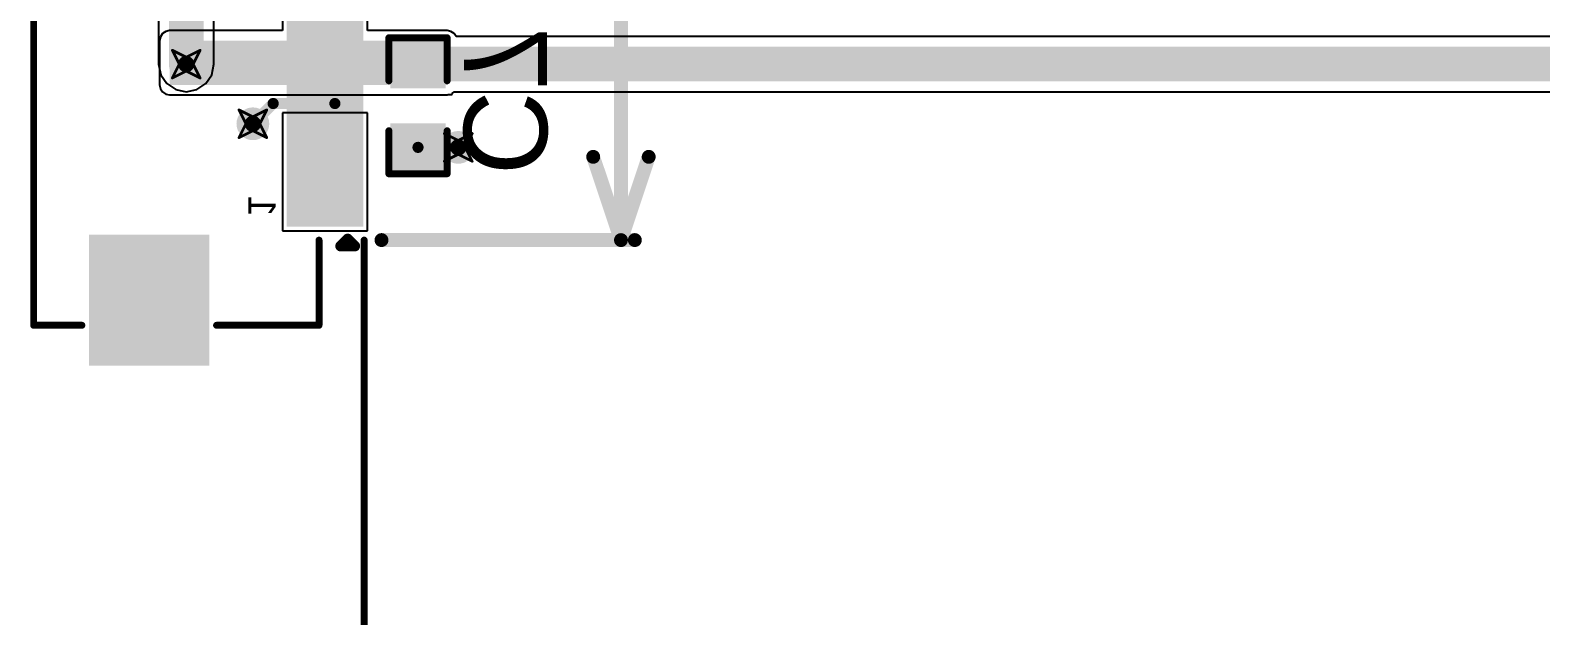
# Model space of a CAD drawing. Header units: inches. Extents: x -11 to 1110, y -7 to 455.
# Drawn here: x 174.59 to 202.23, y 30.67 to 41.39 of the extents above; entities that cross this region are included whole.
import ezdxf

# ---------------------------------------------------------------- set-up
doc = ezdxf.new("R2010")
doc.units = ezdxf.units.IN
for name, color, linetype in [('Bottom Layer', 5, 'Continuous'), ('Bottom Overlay', 54, 'Continuous'), ('Bottom Paste', 16, 'Continuous'), ('Bottom Solder', 6, 'Continuous'), ('Drill Drawing', 1, 'Continuous'), ('Mechanical 1', 6, 'Continuous'), ('Top Layer', 1, 'Continuous'), ('Via Holes', 16, 'Continuous')]:
    doc.layers.add(name, color=color, linetype=linetype)
doc.styles.add('Arial', font='', dxfattribs={"height": 0.2})
doc.styles.get('Arial').set_extended_font_data('Arial')

msp = doc.modelspace()

# ---------------------------------------------------------------- hatches: boundary and pattern name
at = {"layer": 'Bottom Layer'}
for points in [[(177.14, 40.386), (182.22, 40.386), (182.22, 41.199), (177.14, 41.199)], [(180.585, 41.196), (180.585, 40.896), (179.385, 40.896), (179.385, 41.196)], [(181.242, 41.148), (182.131, 41.148), (182.131, 40.386), (181.242, 40.386)], [(180.585, 40.696), (180.585, 40.396), (179.385, 40.396), (179.385, 40.696)], [(180.585, 40.196), (180.585, 39.896), (179.385, 39.896), (179.385, 40.196)], [(180.585, 39.696), (180.585, 39.396), (179.385, 39.396), (179.385, 39.696)], [(181.242, 39.624), (182.131, 39.624), (182.131, 38.862), (181.242, 38.862)], [(180.585, 39.196), (180.585, 38.896), (179.385, 38.896), (179.385, 39.196)], [(180.585, 38.696), (180.585, 38.396), (179.385, 38.396), (179.385, 38.696)], [(180.585, 38.196), (180.585, 37.896), (179.385, 37.896), (179.385, 38.196)], [(177.765, 37.546), (177.765, 35.346), (175.765, 35.346), (175.765, 37.546)]]:
    msp.add_hatch(color=5, dxfattribs=at).paths.add_polyline_path(points)
h = msp.add_hatch(color=5, dxfattribs=at)
edge = h.paths.add_edge_path()
edge.add_arc((177.444, 40.767), 0.3, 0, 360)
h = msp.add_hatch(color=5, dxfattribs=at)
edge = h.paths.add_edge_path()
edge.add_arc((178.664, 39.675), 0.3, 0, 360)
h = msp.add_hatch(color=5, dxfattribs=at)
edge = h.paths.add_edge_path()
edge.add_arc((182.423, 39.243), 0.3, 0, 360)
at = {"layer": 'Bottom Paste'}
for points in [[(180.585, 41.196), (180.585, 40.896), (179.385, 40.896), (179.385, 41.196)], [(181.242, 41.148), (182.131, 41.148), (182.131, 40.386), (181.242, 40.386)], [(180.585, 40.696), (180.585, 40.396), (179.385, 40.396), (179.385, 40.696)], [(180.585, 40.196), (180.585, 39.896), (179.385, 39.896), (179.385, 40.196)], [(180.585, 39.696), (180.585, 39.396), (179.385, 39.396), (179.385, 39.696)], [(181.242, 39.624), (182.131, 39.624), (182.131, 38.862), (181.242, 38.862)], [(180.585, 39.196), (180.585, 38.896), (179.385, 38.896), (179.385, 39.196)], [(180.585, 38.696), (180.585, 38.396), (179.385, 38.396), (179.385, 38.696)], [(180.585, 38.196), (180.585, 37.896), (179.385, 37.896), (179.385, 38.196)], [(177.765, 37.546), (177.765, 35.346), (175.765, 35.346), (175.765, 37.546)]]:
    msp.add_hatch(color=16, dxfattribs=at).paths.add_polyline_path(points)
at = {"layer": 'Bottom Solder'}
for points in [[(180.687, 41.798), (180.687, 41.294), (179.284, 41.294), (179.284, 41.798)], [(180.687, 41.298), (180.687, 40.795), (179.284, 40.795), (179.284, 41.298)], [(181.182, 41.208), (182.191, 41.208), (182.191, 40.326), (181.182, 40.326)], [(180.687, 40.798), (180.687, 40.294), (179.284, 40.294), (179.284, 40.798)], [(180.687, 40.298), (180.687, 39.795), (179.284, 39.795), (179.284, 40.298)], [(180.687, 39.798), (180.687, 39.294), (179.284, 39.294), (179.284, 39.798)], [(181.182, 39.684), (182.191, 39.684), (182.191, 38.802), (181.182, 38.802)], [(180.687, 39.297), (180.687, 38.794), (179.284, 38.794), (179.284, 39.297)], [(180.687, 38.797), (180.687, 38.294), (179.284, 38.294), (179.284, 38.797)], [(180.687, 38.297), (180.687, 37.794), (179.284, 37.794), (179.284, 38.297)], [(177.867, 37.648), (177.867, 35.244), (175.664, 35.244), (175.664, 37.648)]]:
    msp.add_hatch(color=6, dxfattribs=at).paths.add_polyline_path(points)
at = {"layer": 'Top Layer'}
h = msp.add_hatch(color=1, dxfattribs=at)
edge = h.paths.add_edge_path()
edge.add_arc((177.444, 40.767), 0.3, 0, 360)
h = msp.add_hatch(color=1, dxfattribs=at)
edge = h.paths.add_edge_path()
edge.add_arc((178.664, 39.675), 0.3, 0, 360)
h = msp.add_hatch(color=1, dxfattribs=at)
edge = h.paths.add_edge_path()
edge.add_arc((182.423, 39.243), 0.3, 0, 360)
at = {"layer": 'Via Holes'}
h = msp.add_hatch(color=7, dxfattribs=at)
edge = h.paths.add_edge_path()
edge.add_arc((177.444, 40.767), 0.15, 0, 360)
h = msp.add_hatch(color=7, dxfattribs=at)
edge = h.paths.add_edge_path()
edge.add_arc((178.664, 39.675), 0.15, 0, 360)
h = msp.add_hatch(color=7, dxfattribs=at)
edge = h.paths.add_edge_path()
edge.add_arc((182.423, 39.243), 0.15, 0, 360)

# ---------------------------------------------------------------- linework, layer by layer
at = {"layer": 'Bottom Layer'}
for p, q in [((179.207, 42.209), (179.207, 41.38)), ((180.763, 41.38), (180.763, 41.709)), ((176.972, 41.268), (176.958, 41.199)), ((176.958, 41.199), (176.958, 40.386)), ((177.011, 41.327), (176.972, 41.268)), ((177.07, 41.366), (177.011, 41.327)), ((177.14, 41.38), (177.07, 41.366)), ((179.207, 41.38), (177.14, 41.38)), ((182.22, 41.38), (180.763, 41.38)), ((182.289, 41.366), (182.22, 41.38)), ((182.348, 41.327), (182.289, 41.366)), ((182.385, 41.272), (182.348, 41.327)), ((570.148, 41.272), (182.385, 41.272)), ((176.958, 40.386), (176.972, 40.317)), ((176.972, 40.317), (177.011, 40.258)), ((177.011, 40.258), (177.07, 40.219)), ((177.07, 40.219), (177.14, 40.205)), ((177.14, 40.205), (182.22, 40.205)), ((182.22, 40.205), (182.237, 40.208)), ((182.237, 40.208), (182.309, 40.208)), ((182.309, 40.232), (182.348, 40.258)), ((182.309, 40.208), (182.309, 40.232)), ((182.348, 40.258), (182.351, 40.262)), ((182.351, 40.262), (570.357, 40.262)), ((180.763, 39.874), (179.207, 39.874)), ((179.207, 39.874), (179.207, 38.718)), ((180.763, 39.218), (180.763, 39.874)), ((180.763, 38.218), (180.763, 39.218)), ((179.207, 38.718), (179.207, 37.718)), ((180.763, 37.718), (180.763, 38.218)), ((179.207, 37.718), (180.763, 37.718))]:
    msp.add_line(p, q, dxfattribs=at)
for points in [[(181.686, 40.767, 0.635, 0.635, 0), (570.357, 40.767, 0.635, 0.635, 0)], [(178.664, 39.675, 0.203, 0.203, 0), (179.035, 40.046, 0.203, 0.203, 0)], [(179.035, 40.046, 0.203, 0.203, 0), (180.165, 40.046, 0.203, 0.203, 0)], [(181.686, 39.243, 0.203, 0.203, 0), (182.423, 39.243, 0.203, 0.203, 0)]]:
    msp.add_lwpolyline(points, format="xyseb", dxfattribs=at)
for points in [[(181.527, 40.767, 0.318, 0.318, 1), (181.845, 40.767, 0.318, 0.318, 1)], [(178.984, 40.046, 0.102, 0.102, 1), (179.086, 40.046, 0.102, 0.102, 1)], [(178.984, 40.046, 0.102, 0.102, 1), (179.086, 40.046, 0.102, 0.102, 1)], [(180.114, 40.046, 0.102, 0.102, 1), (180.216, 40.046, 0.102, 0.102, 1)], [(178.613, 39.675, 0.102, 0.102, 1), (178.714, 39.675, 0.102, 0.102, 1)], [(181.635, 39.243, 0.102, 0.102, 1), (181.737, 39.243, 0.102, 0.102, 1)], [(182.372, 39.243, 0.102, 0.102, 1), (182.474, 39.243, 0.102, 0.102, 1)]]:
    msp.add_lwpolyline(points, format="xyseb", close=True, dxfattribs=at)
at = {"layer": 'Bottom Overlay'}
for points in [[(174.652, 35.986, 0.127, 0.127, 0), (174.652, 59.596, 0.127, 0.127, 0)], [(181.153, 40.462, 0.127, 0.127, 0), (181.153, 41.25, 0.127, 0.127, 0)], [(181.153, 41.25, 0.127, 0.127, 0), (182.22, 41.25, 0.127, 0.127, 0)], [(182.22, 40.462, 0.127, 0.127, 0), (182.22, 41.25, 0.127, 0.127, 0)], [(181.153, 38.76, 0.127, 0.127, 0), (181.153, 39.548, 0.127, 0.127, 0)], [(182.22, 38.76, 0.127, 0.127, 0), (182.22, 39.548, 0.127, 0.127, 0)], [(181.153, 38.76, 0.127, 0.127, 0), (182.22, 38.76, 0.127, 0.127, 0)], [(179.875, 35.986, 0.127, 0.127, 0), (179.875, 37.545, 0.127, 0.127, 0)], [(180.272, 37.437, 0.2, 0.2, 0), (180.399, 37.564, 0.2, 0.2, 0)], [(180.399, 37.564, 0.2, 0.2, 0), (180.526, 37.437, 0.2, 0.2, 0)], [(180.272, 37.437, 0.2, 0.2, 0), (180.526, 37.437, 0.2, 0.2, 0)], [(174.652, 35.986, 0.127, 0.127, 0), (175.534, 35.986, 0.127, 0.127, 0)], [(178, 35.986, 0.127, 0.127, 0), (179.875, 35.986, 0.127, 0.127, 0)]]:
    msp.add_lwpolyline(points, format="xyseb", dxfattribs=at)
for points in [[(181.121, 41.25, 0.0635, 0.0635, 1), (181.185, 41.25, 0.0635, 0.0635, 1)], [(181.121, 41.25, 0.0635, 0.0635, 1), (181.185, 41.25, 0.0635, 0.0635, 1)], [(182.188, 41.25, 0.0635, 0.0635, 1), (182.251, 41.25, 0.0635, 0.0635, 1)], [(182.188, 41.25, 0.0635, 0.0635, 1), (182.251, 41.25, 0.0635, 0.0635, 1)], [(181.121, 40.462, 0.0635, 0.0635, 1), (181.185, 40.462, 0.0635, 0.0635, 1)], [(182.188, 40.462, 0.0635, 0.0635, 1), (182.251, 40.462, 0.0635, 0.0635, 1)], [(181.121, 39.548, 0.0635, 0.0635, 1), (181.185, 39.548, 0.0635, 0.0635, 1)], [(182.188, 39.548, 0.0635, 0.0635, 1), (182.251, 39.548, 0.0635, 0.0635, 1)], [(181.121, 38.76, 0.0635, 0.0635, 1), (181.185, 38.76, 0.0635, 0.0635, 1)], [(181.121, 38.76, 0.0635, 0.0635, 1), (181.185, 38.76, 0.0635, 0.0635, 1)], [(182.188, 38.76, 0.0635, 0.0635, 1), (182.251, 38.76, 0.0635, 0.0635, 1)], [(182.188, 38.76, 0.0635, 0.0635, 1), (182.251, 38.76, 0.0635, 0.0635, 1)], [(179.843, 37.545, 0.0635, 0.0635, 1), (179.906, 37.545, 0.0635, 0.0635, 1)], [(180.349, 37.564, 0.1, 0.1, 1), (180.449, 37.564, 0.1, 0.1, 1)], [(180.349, 37.564, 0.1, 0.1, 1), (180.449, 37.564, 0.1, 0.1, 1)], [(180.222, 37.437, 0.1, 0.1, 1), (180.322, 37.437, 0.1, 0.1, 1)], [(180.222, 37.437, 0.1, 0.1, 1), (180.322, 37.437, 0.1, 0.1, 1)], [(180.476, 37.437, 0.1, 0.1, 1), (180.576, 37.437, 0.1, 0.1, 1)], [(180.476, 37.437, 0.1, 0.1, 1), (180.576, 37.437, 0.1, 0.1, 1)], [(174.621, 35.986, 0.0635, 0.0635, 1), (174.684, 35.986, 0.0635, 0.0635, 1)], [(174.621, 35.986, 0.0635, 0.0635, 1), (174.684, 35.986, 0.0635, 0.0635, 1)], [(175.502, 35.986, 0.0635, 0.0635, 1), (175.566, 35.986, 0.0635, 0.0635, 1)], [(177.968, 35.986, 0.0635, 0.0635, 1), (178.032, 35.986, 0.0635, 0.0635, 1)], [(179.843, 35.986, 0.0635, 0.0635, 1), (179.906, 35.986, 0.0635, 0.0635, 1)], [(179.843, 35.986, 0.0635, 0.0635, 1), (179.906, 35.986, 0.0635, 0.0635, 1)]]:
    msp.add_lwpolyline(points, format="xyseb", close=True, dxfattribs=at)
at = {"layer": 'Drill Drawing'}
for points in [[(177.19, 41.021, 0.0508, 0.0508, 0), (177.444, 40.894, 0.0508, 0.0508, 0)], [(177.19, 41.021, 0.0508, 0.0508, 0), (177.317, 40.767, 0.0508, 0.0508, 0)], [(177.444, 40.894, 0.0508, 0.0508, 0), (177.698, 41.021, 0.0508, 0.0508, 0)], [(177.571, 40.767, 0.0508, 0.0508, 0), (177.698, 41.021, 0.0508, 0.0508, 0)], [(177.19, 40.513, 0.0508, 0.0508, 0), (177.317, 40.767, 0.0508, 0.0508, 0)], [(177.19, 40.513, 0.0508, 0.0508, 0), (177.444, 40.64, 0.0508, 0.0508, 0)], [(177.444, 40.64, 0.0508, 0.0508, 0), (177.698, 40.513, 0.0508, 0.0508, 0)], [(177.571, 40.767, 0.0508, 0.0508, 0), (177.698, 40.513, 0.0508, 0.0508, 0)], [(178.41, 39.929, 0.0508, 0.0508, 0), (178.664, 39.802, 0.0508, 0.0508, 0)], [(178.41, 39.929, 0.0508, 0.0508, 0), (178.537, 39.675, 0.0508, 0.0508, 0)], [(178.664, 39.802, 0.0508, 0.0508, 0), (178.918, 39.929, 0.0508, 0.0508, 0)], [(178.791, 39.675, 0.0508, 0.0508, 0), (178.918, 39.929, 0.0508, 0.0508, 0)], [(178.41, 39.421, 0.0508, 0.0508, 0), (178.537, 39.675, 0.0508, 0.0508, 0)], [(178.41, 39.421, 0.0508, 0.0508, 0), (178.664, 39.548, 0.0508, 0.0508, 0)], [(178.664, 39.548, 0.0508, 0.0508, 0), (178.918, 39.421, 0.0508, 0.0508, 0)], [(178.791, 39.675, 0.0508, 0.0508, 0), (178.918, 39.421, 0.0508, 0.0508, 0)], [(182.169, 39.497, 0.0508, 0.0508, 0), (182.423, 39.37, 0.0508, 0.0508, 0)], [(182.169, 39.497, 0.0508, 0.0508, 0), (182.296, 39.243, 0.0508, 0.0508, 0)], [(182.169, 38.989, 0.0508, 0.0508, 0), (182.296, 39.243, 0.0508, 0.0508, 0)], [(182.423, 39.37, 0.0508, 0.0508, 0), (182.677, 39.497, 0.0508, 0.0508, 0)], [(182.55, 39.243, 0.0508, 0.0508, 0), (182.677, 39.497, 0.0508, 0.0508, 0)], [(182.55, 39.243, 0.0508, 0.0508, 0), (182.677, 38.989, 0.0508, 0.0508, 0)], [(182.169, 38.989, 0.0508, 0.0508, 0), (182.423, 39.116, 0.0508, 0.0508, 0)], [(182.423, 39.116, 0.0508, 0.0508, 0), (182.677, 38.989, 0.0508, 0.0508, 0)]]:
    msp.add_lwpolyline(points, format="xyseb", dxfattribs=at)
for points in [[(177.178, 41.021, 0.0254, 0.0254, 1), (177.203, 41.021, 0.0254, 0.0254, 1)], [(177.178, 41.021, 0.0254, 0.0254, 1), (177.203, 41.021, 0.0254, 0.0254, 1)], [(177.432, 40.894, 0.0254, 0.0254, 1), (177.457, 40.894, 0.0254, 0.0254, 1)], [(177.432, 40.894, 0.0254, 0.0254, 1), (177.457, 40.894, 0.0254, 0.0254, 1)], [(177.686, 41.021, 0.0254, 0.0254, 1), (177.711, 41.021, 0.0254, 0.0254, 1)], [(177.686, 41.021, 0.0254, 0.0254, 1), (177.711, 41.021, 0.0254, 0.0254, 1)], [(177.305, 40.767, 0.0254, 0.0254, 1), (177.33, 40.767, 0.0254, 0.0254, 1)], [(177.305, 40.767, 0.0254, 0.0254, 1), (177.33, 40.767, 0.0254, 0.0254, 1)], [(177.432, 40.64, 0.0254, 0.0254, 1), (177.457, 40.64, 0.0254, 0.0254, 1)], [(177.432, 40.64, 0.0254, 0.0254, 1), (177.457, 40.64, 0.0254, 0.0254, 1)], [(177.559, 40.767, 0.0254, 0.0254, 1), (177.584, 40.767, 0.0254, 0.0254, 1)], [(177.559, 40.767, 0.0254, 0.0254, 1), (177.584, 40.767, 0.0254, 0.0254, 1)], [(177.178, 40.513, 0.0254, 0.0254, 1), (177.203, 40.513, 0.0254, 0.0254, 1)], [(177.178, 40.513, 0.0254, 0.0254, 1), (177.203, 40.513, 0.0254, 0.0254, 1)], [(177.686, 40.513, 0.0254, 0.0254, 1), (177.711, 40.513, 0.0254, 0.0254, 1)], [(177.686, 40.513, 0.0254, 0.0254, 1), (177.711, 40.513, 0.0254, 0.0254, 1)], [(178.397, 39.929, 0.0254, 0.0254, 1), (178.422, 39.929, 0.0254, 0.0254, 1)], [(178.397, 39.929, 0.0254, 0.0254, 1), (178.422, 39.929, 0.0254, 0.0254, 1)], [(178.651, 39.802, 0.0254, 0.0254, 1), (178.676, 39.802, 0.0254, 0.0254, 1)], [(178.651, 39.802, 0.0254, 0.0254, 1), (178.676, 39.802, 0.0254, 0.0254, 1)], [(178.905, 39.929, 0.0254, 0.0254, 1), (178.93, 39.929, 0.0254, 0.0254, 1)], [(178.905, 39.929, 0.0254, 0.0254, 1), (178.93, 39.929, 0.0254, 0.0254, 1)], [(178.524, 39.675, 0.0254, 0.0254, 1), (178.549, 39.675, 0.0254, 0.0254, 1)], [(178.524, 39.675, 0.0254, 0.0254, 1), (178.549, 39.675, 0.0254, 0.0254, 1)], [(178.651, 39.548, 0.0254, 0.0254, 1), (178.676, 39.548, 0.0254, 0.0254, 1)], [(178.651, 39.548, 0.0254, 0.0254, 1), (178.676, 39.548, 0.0254, 0.0254, 1)], [(178.778, 39.675, 0.0254, 0.0254, 1), (178.803, 39.675, 0.0254, 0.0254, 1)], [(178.778, 39.675, 0.0254, 0.0254, 1), (178.803, 39.675, 0.0254, 0.0254, 1)], [(178.397, 39.421, 0.0254, 0.0254, 1), (178.422, 39.421, 0.0254, 0.0254, 1)], [(178.397, 39.421, 0.0254, 0.0254, 1), (178.422, 39.421, 0.0254, 0.0254, 1)], [(178.905, 39.421, 0.0254, 0.0254, 1), (178.93, 39.421, 0.0254, 0.0254, 1)], [(178.905, 39.421, 0.0254, 0.0254, 1), (178.93, 39.421, 0.0254, 0.0254, 1)], [(182.156, 39.497, 0.0254, 0.0254, 1), (182.181, 39.497, 0.0254, 0.0254, 1)], [(182.156, 39.497, 0.0254, 0.0254, 1), (182.181, 39.497, 0.0254, 0.0254, 1)], [(182.283, 39.243, 0.0254, 0.0254, 1), (182.309, 39.243, 0.0254, 0.0254, 1)], [(182.283, 39.243, 0.0254, 0.0254, 1), (182.309, 39.243, 0.0254, 0.0254, 1)], [(182.41, 39.37, 0.0254, 0.0254, 1), (182.435, 39.37, 0.0254, 0.0254, 1)], [(182.41, 39.37, 0.0254, 0.0254, 1), (182.435, 39.37, 0.0254, 0.0254, 1)], [(182.537, 39.243, 0.0254, 0.0254, 1), (182.562, 39.243, 0.0254, 0.0254, 1)], [(182.537, 39.243, 0.0254, 0.0254, 1), (182.562, 39.243, 0.0254, 0.0254, 1)], [(182.664, 39.497, 0.0254, 0.0254, 1), (182.69, 39.497, 0.0254, 0.0254, 1)], [(182.664, 39.497, 0.0254, 0.0254, 1), (182.69, 39.497, 0.0254, 0.0254, 1)], [(182.156, 38.989, 0.0254, 0.0254, 1), (182.181, 38.989, 0.0254, 0.0254, 1)], [(182.156, 38.989, 0.0254, 0.0254, 1), (182.181, 38.989, 0.0254, 0.0254, 1)], [(182.41, 39.116, 0.0254, 0.0254, 1), (182.435, 39.116, 0.0254, 0.0254, 1)], [(182.41, 39.116, 0.0254, 0.0254, 1), (182.435, 39.116, 0.0254, 0.0254, 1)], [(182.664, 38.989, 0.0254, 0.0254, 1), (182.69, 38.989, 0.0254, 0.0254, 1)], [(182.664, 38.989, 0.0254, 0.0254, 1), (182.69, 38.989, 0.0254, 0.0254, 1)]]:
    msp.add_lwpolyline(points, format="xyseb", close=True, dxfattribs=at)
at = {"layer": 'Mechanical 1'}
for points in [[(185.4, 37.546, 0.254, 0.254, 0), (185.4, 42.032, 0.254, 0.254, 0)], [(184.892, 39.07, 0.254, 0.254, 0), (185.4, 37.546, 0.254, 0.254, 0)], [(185.4, 37.546, 0.254, 0.254, 0), (185.908, 39.07, 0.254, 0.254, 0)], [(180.7, 17.356, 0.127, 0.127, 0), (180.7, 37.546, 0.127, 0.127, 0)], [(181.018, 37.546, 0.254, 0.254, 0), (185.654, 37.546, 0.254, 0.254, 0)]]:
    msp.add_lwpolyline(points, format="xyseb", dxfattribs=at)
for points in [[(184.829, 39.07, 0.127, 0.127, 1), (184.956, 39.07, 0.127, 0.127, 1)], [(185.845, 39.07, 0.127, 0.127, 1), (185.972, 39.07, 0.127, 0.127, 1)], [(180.669, 37.546, 0.0635, 0.0635, 1), (180.732, 37.546, 0.0635, 0.0635, 1)], [(180.954, 37.546, 0.127, 0.127, 1), (181.081, 37.546, 0.127, 0.127, 1)], [(185.337, 37.546, 0.127, 0.127, 1), (185.464, 37.546, 0.127, 0.127, 1)], [(185.337, 37.546, 0.127, 0.127, 1), (185.464, 37.546, 0.127, 0.127, 1)], [(185.337, 37.546, 0.127, 0.127, 1), (185.464, 37.546, 0.127, 0.127, 1)], [(185.591, 37.546, 0.127, 0.127, 1), (185.718, 37.546, 0.127, 0.127, 1)]]:
    msp.add_lwpolyline(points, format="xyseb", close=True, dxfattribs=at)
at = {"layer": 'Top Layer'}
for p, q in [((176.939, 43.536), (176.939, 40.767)), ((177.949, 40.767), (177.949, 43.536)), ((176.939, 40.767), (176.978, 40.574)), ((177.911, 40.574), (177.949, 40.767)), ((176.978, 40.574), (177.087, 40.41)), ((177.087, 40.41), (177.251, 40.3)), ((177.638, 40.3), (177.801, 40.41)), ((177.801, 40.41), (177.911, 40.574)), ((177.251, 40.3), (177.444, 40.262)), ((177.444, 40.262), (177.638, 40.3))]:
    msp.add_line(p, q, dxfattribs=at)
msp.add_lwpolyline([(177.444, 40.767, 0.635, 0.635, 0), (177.444, 43.536, 0.635, 0.635, 0)], format="xyseb", dxfattribs=at)
msp.add_lwpolyline([(177.286, 40.767, 0.318, 0.318, 1), (177.603, 40.767, 0.318, 0.318, 1)], format="xyseb", close=True, dxfattribs=at)

# ---------------------------------------------------------------- texts
at = {"layer": 'Bottom Overlay', "style": 'Arial', "text_generation_flag": 2}
for s, height, p in [('C7', 1.524, (182.525, 38.735)), ('1', 0.5, (178.582, 37.975))]:
    msp.add_text(s, height=height, rotation=270, dxfattribs=at).set_placement(p)

doc.saveas('drawing.dxf')
